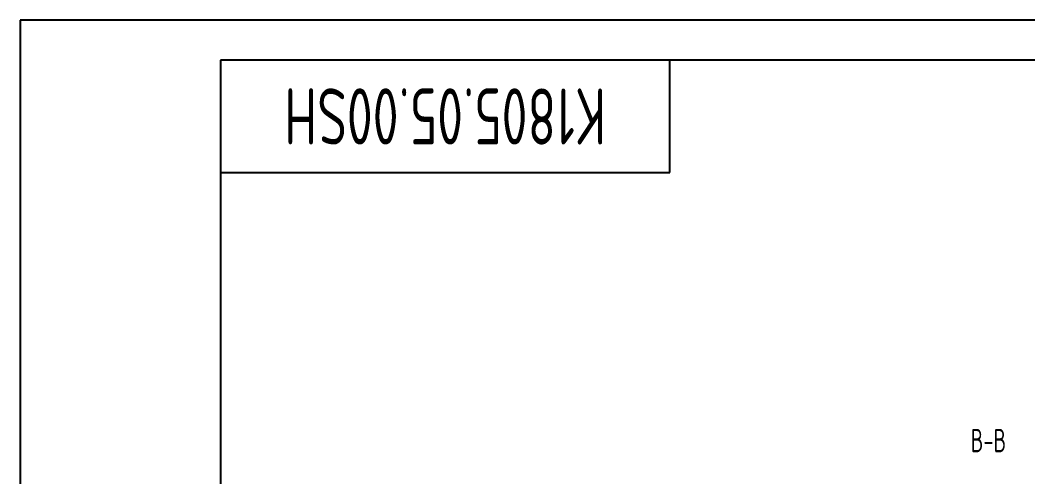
# Model space of a CAD drawing. Header units: millimetres. Extents: x 0 to 12600, y -338 to 8910.
# Drawn here: x 0 to 3769, y 7201 to 8910 of the extents above; entities that cross this region are included whole.
import ezdxf
from ezdxf.enums import TextEntityAlignment as Align

# ---------------------------------------------------------------- set-up
doc = ezdxf.new("R2010")
doc.units = ezdxf.units.MM
doc.header["$LTSCALE"] = 300
doc.linetypes.add('F', pattern=[0.75, 0.5, -0.25])
for name, color, linetype in [('01', 7, 'Continuous'), ('02', 1, 'Continuous'), ('04', 2, 'F'), ('11', 3, 'Continuous')]:
    doc.layers.add(name, color=color, linetype=linetype)
doc.styles.get("Standard").update_dxf_attribs({"font": 'isocp', "width": 0.707, "bigfont": 'intecad.shx'})

# ---------------------------------------------------------------- blocks, each defined once
blk = doc.blocks.new('*U149', base_point=(251.96, 168.31))
at = {"layer": '01'}
for p, q in [((251.96, 168.31), (251.96, 182.31)), ((195.96, 168.31), (251.96, 168.31))]:
    blk.add_line(p, q, dxfattribs=at)
blk = doc.blocks.new('*U150')
at = {"layer": '01'}
for points in [[(415, 292), (25, 292)], [(25, 292), (25, 5)]]:
    blk.add_lwpolyline(points, dxfattribs=at)
at = {"layer": '02'}
for points in [[(420, 297), (0, 297)], [(0, 297), (0, 0)]]:
    blk.add_lwpolyline(points, dxfattribs=at)

msp = doc.modelspace()

# ---------------------------------------------------------------- block references
at = {"layer": '01', "xscale": 30, "yscale": 30, "zscale": 30}
msp.add_blockref('*U150', (0, 0), dxfattribs=at)
at = {"layer": '04', "xscale": 30, "yscale": 30, "zscale": 30}
msp.add_blockref('*U149', (2430, 8340), dxfattribs=at)

# ---------------------------------------------------------------- texts
at = {"layer": '01', "ltscale": 2, "insert": (3555.67, 7380.99), "char_height": 87.5, "width": 1304.366, "attachment_point": 1}
msp.add_mtext('B-B', dxfattribs=at)
at = {"layer": '11', "width": 0.694153}
msp.add_text('K1805.05.00SH', height=210, rotation=180, dxfattribs=at).set_placement((2191.67, 8655), (988.33, 8655), align=Align.FIT)

doc.saveas('drawing.dxf')
